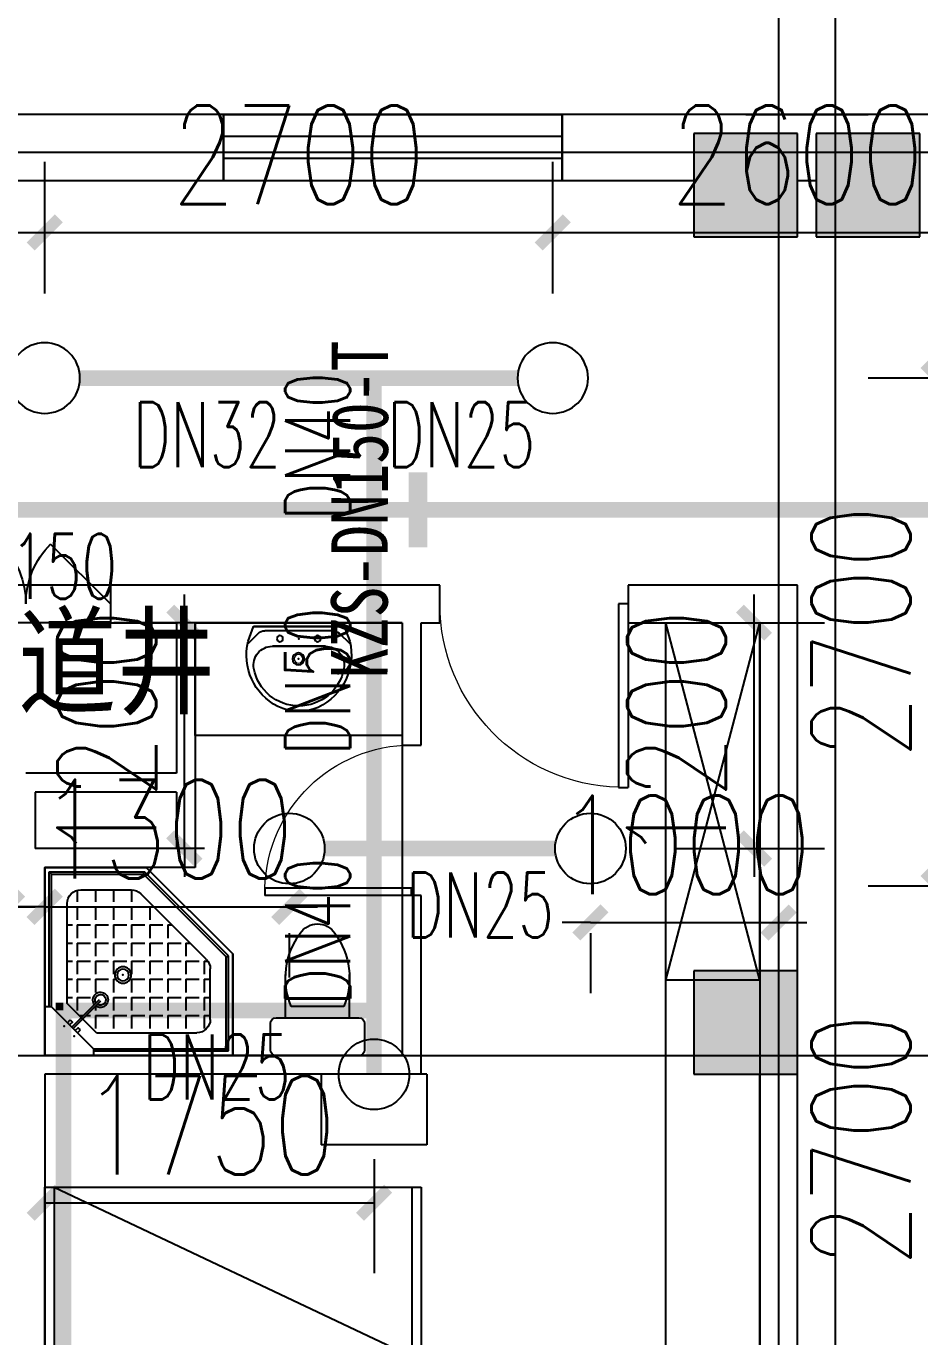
# Model space of a CAD drawing. Extents: x 0 to 2838408, y -923048 to 203859.
# Drawn here: x 2725264 to 2730013, y -263787 to -256822 of the extents above; entities that cross this region are included whole.
import ezdxf
from ezdxf.enums import TextEntityAlignment as Align

# ---------------------------------------------------------------- set-up
doc = ezdxf.new("R2010")
doc.units = 0
doc.header["$LTSCALE"] = 1000
for name, color, linetype in [('A-Fixt', 81, 'Continuous'), ('CLAYER', 7, 'Continuous'), ('COLUMN', 9, 'Continuous'), ('DIM_喷淋', 3, 'Continuous'), ('DOOR_FIRE', 4, 'Continuous'), ('DOTE', 8, 'Continuous'), ('EQUIP_喷头', 7, 'Continuous'), ('GROUND', 2, 'Continuous'), ('PIPE-喷淋', 6, 'Continuous'), ('PUB_HATCH', 8, 'Continuous'), ('TEXT_喷淋', 7, 'Continuous'), ('TWT_DIM', 3, 'Continuous'), ('WALL', 9, 'Continuous'), ('WINDOW', 4, 'Continuous'), ('XREF', 8, 'Continuous'), ('抗震支吊架', 2, 'Continuous'), ('洁具', 213, 'Continuous')]:
    doc.layers.add(name, color=color, linetype=linetype)
doc.styles.add('_TCH_DIM_T3', font='SIMPLEX', dxfattribs={"width": 0.75, "bigfont": 'HZTXT'})
doc.styles.add('_TWT_PIPEDN', font='SIMPLEX', dxfattribs={"width": 0.8, "height": 2.3, "bigfont": 'HZTXT'})
doc.styles.add('kzcad', font='', dxfattribs={"width": 0.8})
doc.styles.get("Standard").update_dxf_attribs({"font": 'geniso.shx', "bigfont": 'hztxt.shx'})
doc.styles.get('kzcad').set_extended_font_data('SimSun')
doc.dimstyles.new('_TWT_ARCH&&150', dxfattribs={"dimtxt": 525, "dimasz": 150, "dimexe": 375, "dimexo": 450, "dimgap": 150, "dimtad": 1, "dimdec": 0, "dimzin": 0, "dimdsep": 46, "dimtxsty": '_TCH_DIM_T3', "dimblk": 'ARCHTICK', "dimcen": 0.09, "dimclrt": 7, "dimazin": 2, "dimtfac": 1, "dimtdec": 0, "dimtix": 1, "dimtmove": 2, "dimatfit": 3, "dimfxl": 1, "dimtolj": 1, "dimtzin": 0, "dimarcsym": 0})

# ---------------------------------------------------------------- blocks, each defined once
blk = doc.blocks.new('1F平面-CAD导入_dwg_Drawing4_t3_dwg_$plan$00001613-474159-1F-927810-1F')
at = {"layer": '洁具'}
for p, q in [((-30, 250), (-170, 250)), ((-200, 169.7), (-430.4, 169.7)), ((-260.4, -139.7), (-260.4, 139.7)), ((-200, -169.7), (-200, -220)), ((-170, -250), (-30, -250))]:
    blk.add_line(p, q, dxfattribs=at)
for points in [[(-200, 220), (-200, 169.7), (-200, -169.7), (-430.4, -169.7)], [(0, -220), (0, 220)]]:
    blk.add_lwpolyline(points, dxfattribs=at)
for centre, radius, start, end in [((-170, 220), 30, 90, 180), ((-30, 220), 30, 0, 90), ((-412.8, -227.4), 397.5, 67.45048, 126.63814), ((-589.6, 0), 109.8, 123.45086, 236.54914), ((-412.8, 227.4), 397.5, 233.36186, 292.54952), ((-170, -220), 30, 180, 270), ((-30, -220), 30, 270, 0)]:
    blk.add_arc(centre, radius, start, end, dxfattribs=at)
blk = doc.blocks.new('$lvtry$00000169')
at = {"color": 0}
for p, q in [((258.9, -36), (258.9, 0)), ((258.9, -36), (36, -258.9)), ((258.9, -24), (976, -24)), ((258.9, -36), (964, -36)), ((964, -36), (976, -24)), ((964, -36), (964, -525.1)), ((976, -24), (976, -530.1)), ((276.1, -120), (120, -276.1)), ((276.1, -120), (808, -120)), ((143.9, -151), (290.7, -298.1)), ((151, -143.9), (297.8, -291)), ((269.6, -212.7), (269.6, -142.7)), ((365.9, -212.7), (365.9, -142.7)), ((462.1, -212.7), (462.1, -142.7)), ((558.4, -212.7), (558.4, -142.7)), ((654.6, -212.7), (654.6, -142.7)), ((750.9, -212.7), (750.9, -142.7)), ((847.1, -212.7), (847.1, -142.7)), ((880, -192), (880, -460.5)), ((36, -258.9), (0, -258.9)), ((24, -258.9), (24, -976)), ((36, -258.9), (36, -964)), ((120, -276.1), (120, -808)), ((173.4, -308.9), (173.4, -238.9)), ((183.4, -212.7), (205.5, -212.7)), ((219.6, -212.7), (243.4, -212.7)), ((269.6, -212.7), (339.6, -212.7)), ((269.6, -262.8), (269.6, -238.9)), ((365.9, -212.7), (435.9, -212.7)), ((365.9, -308.9), (365.9, -238.9)), ((462.1, -212.7), (532.1, -212.7)), ((462.1, -308.9), (462.1, -238.9)), ((558.4, -212.7), (628.4, -212.7)), ((558.4, -308.9), (558.4, -238.9)), ((654.6, -212.7), (724.6, -212.7)), ((654.6, -308.9), (654.6, -238.9)), ((750.9, -212.7), (820.9, -212.7)), ((750.9, -308.9), (750.9, -238.9)), ((847.1, -212.7), (880, -212.7)), ((847.1, -308.9), (847.1, -238.9)), ((120, -308.9), (147.1, -308.9)), ((173.4, -308.9), (243.4, -308.9)), ((173.4, -405.2), (173.4, -335.2)), ((269.6, -405.2), (269.6, -335.2)), ((334.3, -308.9), (339.6, -308.9)), ((365.9, -308.9), (435.9, -308.9)), ((365.9, -405.2), (365.9, -335.2)), ((462.1, -308.9), (532.1, -308.9)), ((462.1, -405.2), (462.1, -335.2)), ((558.4, -308.9), (628.4, -308.9)), ((558.4, -405.2), (558.4, -335.2)), ((654.6, -308.9), (724.6, -308.9)), ((654.6, -405.2), (654.6, -335.2)), ((750.9, -308.9), (820.9, -308.9)), ((750.9, -405.2), (750.9, -335.2)), ((847.1, -308.9), (880, -308.9)), ((847.1, -405.2), (847.1, -335.2)), ((120, -405.2), (147.1, -405.2)), ((173.4, -405.2), (243.4, -405.2)), ((269.6, -405.2), (339.6, -405.2)), ((365.9, -405.2), (378.6, -405.2)), ((462.1, -405.2), (532.1, -405.2)), ((558.4, -405.2), (628.4, -405.2)), ((654.6, -405.2), (724.6, -405.2)), ((750.9, -405.2), (820.9, -405.2)), ((847.1, -405.2), (880, -405.2)), ((173.4, -501.4), (173.4, -431.4)), ((269.6, -501.4), (269.6, -431.4)), ((365.9, -501.4), (365.9, -431.4)), ((462.1, -501.4), (462.1, -431.4)), ((558.4, -501.4), (558.4, -431.4)), ((654.6, -501.4), (654.6, -431.4)), ((750.9, -501.4), (750.9, -431.4)), ((847.1, -501.4), (847.1, -431.4)), ((120, -501.4), (147.1, -501.4)), ((173.4, -501.4), (243.4, -501.4)), ((173.4, -597.7), (173.4, -527.7)), ((269.6, -501.4), (339.6, -501.4)), ((269.6, -597.7), (269.6, -527.7)), ((365.9, -501.4), (435.9, -501.4)), ((365.9, -597.7), (365.9, -527.7)), ((462.1, -501.4), (532.1, -501.4)), ((462.1, -597.7), (462.1, -527.7)), ((858.9, -511.4), (511.4, -858.9)), ((964, -525.1), (525.1, -964)), ((976, -530.1), (530.1, -976)), ((558.4, -501.4), (628.4, -501.4)), ((558.4, -597.7), (558.4, -527.7)), ((654.6, -501.4), (724.6, -501.4)), ((654.6, -597.7), (654.6, -527.7)), ((750.9, -501.4), (820.9, -501.4)), ((750.9, -597.7), (750.9, -527.7)), ((847.1, -501.4), (867.2, -501.4)), ((964, -525.1), (976, -530.1)), ((120, -597.7), (147.1, -597.7)), ((173.4, -597.7), (243.4, -597.7)), ((173.4, -693.9), (173.4, -623.9)), ((269.6, -597.7), (339.6, -597.7)), ((269.6, -693.9), (269.6, -623.9)), ((365.9, -597.7), (435.9, -597.7)), ((365.9, -693.9), (365.9, -623.9)), ((462.1, -597.7), (532.1, -597.7)), ((462.1, -693.9), (462.1, -623.9)), ((558.4, -597.7), (628.4, -597.7)), ((558.4, -693.9), (558.4, -623.9)), ((654.6, -597.7), (724.6, -597.7)), ((654.6, -693.9), (654.6, -623.9)), ((750.9, -597.7), (772.6, -597.7)), ((120, -693.9), (147.1, -693.9)), ((173.4, -693.9), (243.4, -693.9)), ((269.6, -693.9), (339.6, -693.9)), ((365.9, -693.9), (435.9, -693.9)), ((462.1, -693.9), (532.1, -693.9)), ((558.4, -693.9), (628.4, -693.9)), ((654.6, -693.9), (676.4, -693.9)), ((173.4, -790.2), (173.4, -720.2)), ((269.6, -790.2), (269.6, -720.2)), ((365.9, -790.2), (365.9, -720.2)), ((462.1, -790.2), (462.1, -720.2)), ((558.4, -790.2), (558.4, -720.2)), ((120, -790.2), (147.1, -790.2)), ((173.4, -790.2), (243.4, -790.2)), ((173.4, -877.5), (173.4, -816.4)), ((269.6, -790.2), (339.6, -790.2)), ((269.6, -880), (269.6, -816.4)), ((365.9, -790.2), (435.9, -790.2)), ((365.9, -880), (365.9, -816.4)), ((462.1, -790.2), (532.1, -790.2)), ((462.1, -880), (462.1, -816.4)), ((558.4, -790.2), (580.1, -790.2)), ((192, -880), (460.5, -880)), ((36, -964), (24, -976)), ((36, -964), (525.1, -964)), ((525.1, -964), (530.1, -976)), ((24, -976), (530.1, -976))]:
    blk.add_line(p, q, dxfattribs=at)
blk.add_lwpolyline([(0, 0), (0, -1000), (540, -1000), (1000, -540), (1000, 0)], close=True)
for points in [[(0, 0), (0, -1000)], [(0, 0), (1000, 0)], [(1000, 0), (1000, -540)], [(189.7, -136.1), (177.9, -147.9), (162.5, -132.5), (174.3, -120.7)], [(136.1, -189.7), (147.9, -177.9), (132.5, -162.5), (120.7, -174.3)], [(1000, -540), (540, -1000)], [(0, -1000), (540, -1000)]]:
    blk.add_lwpolyline(points, close=True, dxfattribs=at)
for radius in [43.8, 31.1]:
    blk.add_circle((416.2, -427.6), radius, dxfattribs=at)
for centre, radius, start, end in [((808, -192), 72, 0, 90), ((296, -295.7), 40.6, 142.58296, 128.41974), ((296, -295.7), 28.6, 145.82801, 125.65986), ((808, -460.5), 72, 315, 0), ((192, -808), 72, 180, 270), ((460.5, -808), 72, 270, 315)]:
    blk.add_arc(centre, radius, start, end, dxfattribs=at)
for p in [(156.1, -102.2, 0), (103.2, -155.8, 0), (415.8, -428.1, 0)]:
    blk.add_point(p, dxfattribs=at)
blk = doc.blocks.new('$lvtry$00000178')
at = {"color": 0}
for p, q in [((-238.4, 0), (238.4, 0)), ((-214.1, -36.1), (-272.1, -90.6)), ((-179.8, -22.5), (180.1, -22.5)), ((215.7, -37.5), (268.3, -90.8)), ((-141.7, -105.2), (140.2, -105.2)), ((140.2, -105.2), (-141.7, -105.2))]:
    blk.add_line(p, q, dxfattribs=at)
blk.add_lwpolyline([(-103.6, -429.7, 0.224698), (110.4, -425.4, 0.348046), (268.9, -78.5), (239.5, 0), (-241.3, 0), (-270.7, -78.5, 0.356844)], format="xyb", close=True, dxfattribs=at)
for centre, radius in [((-100, -65), 16.3), ((100, -65), 16.3), ((1.4, -172.5), 31.6)]:
    blk.add_circle(centre, radius, dxfattribs=at)
at = {"color": 0, "lineweight": 13}
blk.add_circle((1.4, -172.5), 23, dxfattribs=at)
at = {"color": 0}
for centre, radius, start, end in [((-179.8, -72.5), 50, 90, 133.18096), ((180.1, -72.5), 50, 44.56072, 90), ((-141.7, -205.2), 100, 90, 190.56023), ((140.2, -205.2), 100, 349.43977, 90), ((-0.7, -179), 243.4, 190.56023, 349.43977)]:
    blk.add_arc(centre, radius, start, end, dxfattribs=at)
for p in [(0, -65), (1.4, -172.5)]:
    blk.add_point(p, dxfattribs=at)
blk = doc.blocks.new('A$C70365C93')
at = {"layer": '洁具'}
blk.add_lwpolyline([(-1900, 2300), (-1900, 1700), (-800, 1700), (-800, 2300)], close=True, dxfattribs=at)
blk.add_blockref('$lvtry$00000178', (-1350, 2280), dxfattribs=at)
at = {"layer": '洁具', "rotation": 180}
blk.add_blockref('$lvtry$00000169', (0, 0), dxfattribs=at)
at = {"layer": '洁具', "extrusion": (0, 0, -1), "xscale": -1, "zscale": -1, "rotation": 90}
blk.add_blockref('1F平面-CAD导入_dwg_Drawing4_t3_dwg_$plan$00001613-474159-1F-927810-1F', (1450, 0), dxfattribs=at)
blk = doc.blocks.new('单人床')
at = {"layer": 'A-Fixt'}
for p, q in [((47773.8, 13973.4), (48673.8, 13973.4)), ((47773.8, 12073.4), (48673.8, 13973.4)), ((47773.8, 12073.4), (48673.8, 12073.4))]:
    blk.add_line(p, q, dxfattribs=at)
blk.add_lwpolyline([(47773.8, 14023.4), (48673.8, 14023.4), (48673.8, 12023.4), (47773.8, 12023.4), (47773.8, 14023.4)], dxfattribs=at)
blk = doc.blocks.new('宿舍')
at = {"layer": 'A-Fixt'}
for p, q in [((47853.8, 13801.7), (48353.8, 15701.7)), ((48353.8, 13801.7), (47853.8, 15701.7)), ((47853.8, 13801.7), (48353.8, 13801.7))]:
    blk.add_line(p, q, dxfattribs=at)
blk.add_lwpolyline([(47853.8, 8601.7), (48353.8, 8601.7), (48353.8, 15701.7), (47853.8, 15701.7)], close=True, dxfattribs=at)
at = {"xscale": -1, "rotation": 90}
blk.add_blockref('单人床', (63677.2, 60475.5), dxfattribs=at)
blk = doc.blocks.new('$WINLIB2D$00000001')
at = {"color": 0}
for points in [[(-0.5, 0.5), (-0.5, -0.5)], [(-0.5, 0.5), (0.5, 0.5)], [(0.5, -0.5), (0.5, 0.5)], [(0.5, 0.1667), (-0.5, 0.1667)], [(0.5, -0.1667), (-0.5, -0.1667)], [(-0.5, -0.5), (0.5, -0.5)]]:
    blk.add_lwpolyline(points, dxfattribs=at)
blk = doc.blocks.new('$DorLib2D$00000116')
at = {"color": 0}
for p, q in [((-0.5, 0), (-0.1464, 0.3536)), ((0.5, 0), (0.1464, 0.3536))]:
    blk.add_line(p, q, dxfattribs=at)
for centre, start, end in [((-0.5, 0), 0, 45), ((0.5, 0), 135, 180)]:
    blk.add_arc(centre, 0.5, start, end, dxfattribs=at)
blk = doc.blocks.new('$DorLib2D$00000001')
for p, q in [((0.45, 0.975), (0.5, 0.975)), ((0.45, 0), (0.45, 0.975)), ((0.5, 0), (0.5, 0.975)), ((0.5, 0), (0.45, 0))]:
    blk.add_line(p, q)
at = {"lineweight": 13}
blk.add_arc((0.475, 0), 0.975, 91.46928, 180, dxfattribs=at)
blk = doc.blocks.new('1F1')
at = {"layer": 'PUB_HATCH'}
for points in [[(2393316.7, -257392.2), (2392766.7, -257392.2), (2392766.7, -257942.2), (2393316.7, -257942.2)], [(2393966.7, -257392.2), (2393416.7, -257392.2), (2393416.7, -257942.2), (2393966.7, -257942.2)], [(2393316.7, -261842.2), (2392766.7, -261842.2), (2392766.7, -262392.2), (2393316.7, -262392.2)]]:
    blk.add_hatch(color=256, dxfattribs=at).paths.add_polyline_path(points)
at = {"layer": 'COLUMN'}
for p, q in [((2393316.7, -257392.2), (2392766.7, -257392.2)), ((2392766.7, -257392.2), (2392766.7, -257942.2)), ((2393316.7, -257942.2), (2393316.7, -257392.2)), ((2393966.7, -257392.2), (2393416.7, -257392.2)), ((2393416.7, -257392.2), (2393416.7, -257942.2)), ((2393966.7, -257942.2), (2393966.7, -257392.2)), ((2392766.7, -257942.2), (2393316.7, -257942.2)), ((2393416.7, -257942.2), (2393966.7, -257942.2)), ((2393316.7, -261842.2), (2392766.7, -261842.2)), ((2392766.7, -261842.2), (2392766.7, -262392.2)), ((2393316.7, -262392.2), (2393316.7, -261842.2)), ((2392766.7, -262392.2), (2393316.7, -262392.2))]:
    blk.add_line(p, q, dxfattribs=at)
at = {"layer": 'DOOR_FIRE'}
for p, q in [((2389666.7, -259792.2), (2388766.7, -259792.2)), ((2389666.7, -259992.2), (2388766.7, -259992.2))]:
    blk.add_line(p, q, dxfattribs=at)
at = {"layer": 'DOTE'}
for p, q in [((2393216.7, -187892.2), (2393216.7, -271092.2)), ((2393516.7, -187892.2), (2393516.7, -271092.2)), ((2343216.7, -257492.2), (2453916.7, -257492.2)), ((2343216.7, -262292.2), (2453916.7, -262292.2))]:
    blk.add_line(p, q, dxfattribs=at)
at = {"layer": 'GROUND'}
blk.add_lwpolyline([(2436966.7, -257292.2), (2363416.7, -257292.2)], dxfattribs=at)
at = {"layer": 'WALL'}
for p, q in [((2390266.7, -257292.2), (2388166.7, -257292.2)), ((2390266.7, -257642.2), (2390266.7, -257292.2)), ((2393041.7, -257292.2), (2392066.7, -257292.2)), ((2392066.7, -257292.2), (2392066.7, -257642.2)), ((2393041.7, -257292.2), (2393691.7, -257292.2)), ((2394666.7, -257292.2), (2393691.7, -257292.2)), ((2388166.7, -257642.2), (2390266.7, -257642.2)), ((2392066.7, -257642.2), (2392766.7, -257642.2)), ((2393316.7, -257642.2), (2393416.7, -257642.2)), ((2390116.7, -259792.2), (2389666.7, -259792.2)), ((2389666.7, -259792.2), (2389666.7, -259992.2)), ((2391316.7, -259792.2), (2390116.7, -259792.2)), ((2391416.7, -259792.2), (2391316.7, -259792.2)), ((2391416.7, -259992.2), (2391416.7, -259792.2)), ((2393316.7, -259792.2), (2392416.7, -259792.2)), ((2392416.7, -259792.2), (2392416.7, -259992.2)), ((2393316.7, -261842.2), (2393316.7, -259792.2)), ((2389666.7, -259992.2), (2390016.7, -259992.2)), ((2390016.7, -259992.2), (2390016.7, -260792.2)), ((2391216.7, -259992.2), (2390116.7, -259992.2)), ((2390116.7, -259992.2), (2390116.7, -260792.2)), ((2391216.7, -259992.2), (2391216.7, -260642.2)), ((2391316.7, -260642.2), (2391316.7, -259992.2)), ((2391316.7, -259992.2), (2391416.7, -259992.2)), ((2392416.7, -259992.2), (2393116.7, -259992.2)), ((2393116.7, -261842.2), (2393116.7, -259992.2)), ((2391216.7, -260642.2), (2391316.7, -260642.2)), ((2390016.7, -260792.2), (2389216.7, -260792.2)), ((2390116.7, -260792.2), (2390116.7, -261292.2)), ((2390016.7, -260892.2), (2389266.7, -260892.2)), ((2389266.7, -260892.2), (2389266.7, -261192.2)), ((2390016.7, -260892.2), (2390016.7, -261192.2)), ((2390016.7, -261192.2), (2389266.7, -261192.2)), ((2389316.7, -261292.2), (2389316.7, -262292.2)), ((2390116.7, -261292.2), (2389316.7, -261292.2)), ((2391316.7, -261442.2), (2391216.7, -261442.2)), ((2391216.7, -261442.2), (2391216.7, -262292.2)), ((2391316.7, -262392.2), (2391316.7, -261442.2)), ((2391216.7, -262292.2), (2389316.7, -262292.2)), ((2391316.7, -262392.2), (2389316.7, -262392.2)), ((2389316.7, -262392.2), (2389316.7, -267342.2)), ((2393116.7, -267042.2), (2393116.7, -262392.2)), ((2393316.7, -267042.2), (2393316.7, -262392.2))]:
    blk.add_line(p, q, dxfattribs=at)
at = {"layer": 'WINDOW'}
blk.add_line((2391216.7, -260642.2), (2391216.7, -261442.2), dxfattribs=at)
at = {"xscale": -1}
for name, p in [('A$C70365C93', (2389316.7, -262292.2)), ('宿舍', (2440970.6, -275693.9))]:
    blk.add_blockref(name, p, dxfattribs=at)
at = {"layer": 'DOOR_FIRE', "xscale": 900, "yscale": -900, "zscale": 200, "rotation": 179.9999999994664}
blk.add_blockref('$DorLib2D$00000116', (2389216.7, -259892.2), dxfattribs=at)
at = {"layer": 'WINDOW'}
for name, p, xscale, yscale, zscale in [('$WINLIB2D$00000001', (2391166.7, -257467.2), 1800, 350, 1800), ('$DorLib2D$00000001', (2391916.7, -259892.2), 1000, -1000, 1000)]:
    blk.add_blockref(name, p, dxfattribs=dict(at, xscale=xscale, yscale=yscale, zscale=zscale))
at = {"layer": 'WINDOW', "xscale": 800, "yscale": -800, "zscale": 800, "rotation": 269.9999999994664}
blk.add_blockref('$DorLib2D$00000001', (2391266.7, -261042.2), dxfattribs=at)
at = {"layer": 'CLAYER'}
blk.add_text('管道井', height=525, dxfattribs=at).set_placement((2388649.1, -260479.2))
blk = doc.blocks.new('_ArchTick')
at = {"color": 0, "linetype": 'ByBlock', "const_width": 0.4}
blk.add_lwpolyline([(-0.5, -0.5), (0.5, 0.5)], dxfattribs=at)
blk = doc.blocks.new('*D1369')
at = {"layer": 'Defpoints', "color": 0, "linetype": 'ByBlock', "transparency": 16777216}
for p in [(2725362.5, -261192.2), (2726662.5, -261192.2), (2726662.5, -261502)]:
    blk.add_point(p, dxfattribs=at)
at = {"layer": 'TWT_DIM', "color": 0, "linetype": 'ByBlock', "lineweight": -2, "transparency": 16777216}
for p, q in [((2725362.5, -261502), (2725212.5, -261502)), ((2725362.5, -261502), (2726662.5, -261502)), ((2726662.5, -261502), (2726812.5, -261502)), ((2725362.5, -261642.2), (2725362.5, -261877)), ((2726662.5, -261642.2), (2726662.5, -261877))]:
    blk.add_line(p, q, dxfattribs=at)
at = {"layer": 'TWT_DIM', "color": 0, "linetype": 'ByBlock', "lineweight": -2, "transparency": 16777216, "xscale": 150, "yscale": 150, "zscale": 150}
blk.add_blockref('_ArchTick', (2725362.5, -261502), dxfattribs=at)
at = {"layer": 'TWT_DIM', "color": 0, "linetype": 'ByBlock', "lineweight": -2, "transparency": 16777216, "xscale": 150, "yscale": 150, "zscale": 150, "rotation": 180}
blk.add_blockref('_ArchTick', (2726662.5, -261502), dxfattribs=at)
at = {"layer": 'TWT_DIM', "color": 7, "linetype": 'ByBlock', "transparency": 16777216, "insert": (2726012.5, -261089.5), "char_height": 525, "attachment_point": 5, "style": '_TCH_DIM_T3'}
blk.add_mtext('\\A1;1300', dxfattribs=at)
blk = doc.blocks.new('*D1370')
at = {"layer": 'Defpoints', "color": 0, "linetype": 'ByBlock', "transparency": 16777216}
for p in [(2723862.5, -261192.2), (2725162.5, -261192.2), (2725162.5, -261502)]:
    blk.add_point(p, dxfattribs=at)
at = {"layer": 'TWT_DIM', "color": 0, "linetype": 'ByBlock', "lineweight": -2, "transparency": 16777216}
for p, q in [((2723862.5, -261502), (2723712.5, -261502)), ((2723862.5, -261502), (2725162.5, -261502)), ((2725162.5, -261502), (2725312.5, -261502)), ((2723862.5, -261642.2), (2723862.5, -261877)), ((2725162.5, -261642.2), (2725162.5, -261877))]:
    blk.add_line(p, q, dxfattribs=at)
at = {"layer": 'TWT_DIM', "color": 0, "linetype": 'ByBlock', "lineweight": -2, "transparency": 16777216, "xscale": 150, "yscale": 150, "zscale": 150}
blk.add_blockref('_ArchTick', (2723862.5, -261502), dxfattribs=at)
at = {"layer": 'TWT_DIM', "color": 0, "linetype": 'ByBlock', "lineweight": -2, "transparency": 16777216, "xscale": 150, "yscale": 150, "zscale": 150, "rotation": 180}
blk.add_blockref('_ArchTick', (2725162.5, -261502), dxfattribs=at)
at = {"layer": 'TWT_DIM', "color": 7, "linetype": 'ByBlock', "transparency": 16777216, "insert": (2724512.5, -261089.5), "char_height": 525, "attachment_point": 5, "style": '_TCH_DIM_T3'}
blk.add_mtext('\\A1;1300', dxfattribs=at)
blk = doc.blocks.new('*D1382')
at = {"layer": 'Defpoints', "color": 0, "linetype": 'ByBlock', "transparency": 16777216}
for p in [(2725362.5, -262392.2), (2727112.5, -262392.2), (2727112.5, -263074.5)]:
    blk.add_point(p, dxfattribs=at)
at = {"layer": 'TWT_DIM', "color": 0, "linetype": 'ByBlock', "lineweight": -2, "transparency": 16777216}
for p, q in [((2725362.5, -262842.2), (2725362.5, -263449.5)), ((2727112.5, -262842.2), (2727112.5, -263449.5)), ((2725362.5, -263074.5), (2727112.5, -263074.5))]:
    blk.add_line(p, q, dxfattribs=at)
at = {"layer": 'TWT_DIM', "color": 0, "linetype": 'ByBlock', "lineweight": -2, "transparency": 16777216, "xscale": 150, "yscale": 150, "zscale": 150, "rotation": 180}
blk.add_blockref('_ArchTick', (2725362.5, -263074.5), dxfattribs=at)
at = {"layer": 'TWT_DIM', "color": 0, "linetype": 'ByBlock', "lineweight": -2, "transparency": 16777216, "xscale": 150, "yscale": 150, "zscale": 150}
blk.add_blockref('_ArchTick', (2727112.5, -263074.5), dxfattribs=at)
at = {"layer": 'TWT_DIM', "color": 7, "linetype": 'ByBlock', "transparency": 16777216, "insert": (2726237.5, -262662), "char_height": 525, "attachment_point": 5, "style": '_TCH_DIM_T3'}
blk.add_mtext('\\A1;1750', dxfattribs=at)
blk = doc.blocks.new('*D1383')
at = {"layer": 'Defpoints', "color": 0, "linetype": 'ByBlock', "transparency": 16777216}
for p in [(2728262.5, -261192.2), (2729262.5, -261192.2), (2729262.5, -261585.5)]:
    blk.add_point(p, dxfattribs=at)
at = {"layer": 'TWT_DIM', "color": 0, "linetype": 'ByBlock', "lineweight": -2, "transparency": 16777216}
for p, q in [((2728262.5, -261585.5), (2728112.5, -261585.5)), ((2728262.5, -261585.5), (2729262.5, -261585.5)), ((2729262.5, -261585.5), (2729412.5, -261585.5)), ((2728262.5, -261642.2), (2728262.5, -261960.5)), ((2729262.5, -261642.2), (2729262.5, -261960.5))]:
    blk.add_line(p, q, dxfattribs=at)
at = {"layer": 'TWT_DIM', "color": 0, "linetype": 'ByBlock', "lineweight": -2, "transparency": 16777216, "xscale": 150, "yscale": 150, "zscale": 150}
blk.add_blockref('_ArchTick', (2728262.5, -261585.5), dxfattribs=at)
at = {"layer": 'TWT_DIM', "color": 0, "linetype": 'ByBlock', "lineweight": -2, "transparency": 16777216, "xscale": 150, "yscale": 150, "zscale": 150, "rotation": 180}
blk.add_blockref('_ArchTick', (2729262.5, -261585.5), dxfattribs=at)
at = {"layer": 'TWT_DIM', "color": 7, "linetype": 'ByBlock', "transparency": 16777216, "insert": (2728762.5, -261173), "char_height": 525, "attachment_point": 5, "style": '_TCH_DIM_T3'}
blk.add_mtext('\\A1;1000', dxfattribs=at)
blk = doc.blocks.new('*D1384')
at = {"layer": 'Defpoints', "color": 0, "linetype": 'ByBlock', "transparency": 16777216}
for p in [(2726104.8, -259992.2), (2726662.5, -259992.2), (2726662.5, -261192.2)]:
    blk.add_point(p, dxfattribs=at)
at = {"layer": 'TWT_DIM', "color": 0, "linetype": 'ByBlock', "lineweight": -2, "transparency": 16777216}
for p, q in [((2726104.8, -259992.2), (2726104.8, -259842.2)), ((2726212.5, -259992.2), (2725729.8, -259992.2)), ((2726104.8, -261192.2), (2726104.8, -259992.2)), ((2726212.5, -261192.2), (2725729.8, -261192.2)), ((2726104.8, -261192.2), (2726104.8, -261342.2))]:
    blk.add_line(p, q, dxfattribs=at)
at = {"layer": 'TWT_DIM', "color": 0, "linetype": 'ByBlock', "lineweight": -2, "transparency": 16777216, "xscale": 150, "yscale": 150, "zscale": 150}
for p, rotation in [((2726104.8, -259992.2), 270), ((2726104.8, -261192.2), 90)]:
    blk.add_blockref('_ArchTick', p, dxfattribs=dict(at, rotation=rotation))
at = {"layer": 'TWT_DIM', "color": 7, "linetype": 'ByBlock', "transparency": 16777216, "insert": (2725692.3, -260592.2), "char_height": 525, "attachment_point": 5, "rotation": 90, "style": '_TCH_DIM_T3'}
blk.add_mtext('\\A1;1200', dxfattribs=at)
blk = doc.blocks.new('*D1385')
at = {"layer": 'Defpoints', "color": 0, "linetype": 'ByBlock', "transparency": 16777216}
for p in [(2728262.5, -259992.2), (2729131.8, -259992.2), (2728262.5, -261192.2)]:
    blk.add_point(p, dxfattribs=at)
at = {"layer": 'TWT_DIM', "color": 0, "linetype": 'ByBlock', "lineweight": -2, "transparency": 16777216}
for p, q in [((2729131.8, -259992.2), (2729131.8, -259842.2)), ((2728712.5, -259992.2), (2729506.8, -259992.2)), ((2729131.8, -261192.2), (2729131.8, -259992.2)), ((2728712.5, -261192.2), (2729506.8, -261192.2)), ((2729131.8, -261192.2), (2729131.8, -261342.2))]:
    blk.add_line(p, q, dxfattribs=at)
at = {"layer": 'TWT_DIM', "color": 0, "linetype": 'ByBlock', "lineweight": -2, "transparency": 16777216, "xscale": 150, "yscale": 150, "zscale": 150}
for p, rotation in [((2729131.8, -259992.2), 270), ((2729131.8, -261192.2), 90)]:
    blk.add_blockref('_ArchTick', p, dxfattribs=dict(at, rotation=rotation))
at = {"layer": 'TWT_DIM', "color": 7, "linetype": 'ByBlock', "transparency": 16777216, "insert": (2728719.3, -260592.2), "char_height": 525, "attachment_point": 5, "rotation": 90, "style": '_TCH_DIM_T3'}
blk.add_mtext('\\A1;1200', dxfattribs=at)
blk = doc.blocks.new('*D1445')
at = {"layer": 'Defpoints', "color": 0, "linetype": 'ByBlock', "transparency": 16777216}
for p in [(2728262.5, -261192.2), (2729262.5, -261192.2), (2729262.5, -261585.5)]:
    blk.add_point(p, dxfattribs=at)
at = {"layer": 'TWT_DIM', "color": 0, "linetype": 'ByBlock', "lineweight": -2, "transparency": 16777216}
for p, q in [((2728262.5, -261585.5), (2728112.5, -261585.5)), ((2728262.5, -261585.5), (2729262.5, -261585.5)), ((2729262.5, -261585.5), (2729412.5, -261585.5)), ((2728262.5, -261642.2), (2728262.5, -261960.5)), ((2729262.5, -261642.2), (2729262.5, -261960.5))]:
    blk.add_line(p, q, dxfattribs=at)
at = {"layer": 'TWT_DIM', "color": 0, "linetype": 'ByBlock', "lineweight": -2, "transparency": 16777216, "xscale": 150, "yscale": 150, "zscale": 150}
blk.add_blockref('_ArchTick', (2728262.5, -261585.5), dxfattribs=at)
at = {"layer": 'TWT_DIM', "color": 0, "linetype": 'ByBlock', "lineweight": -2, "transparency": 16777216, "xscale": 150, "yscale": 150, "zscale": 150, "rotation": 180}
blk.add_blockref('_ArchTick', (2729262.5, -261585.5), dxfattribs=at)
at = {"layer": 'TWT_DIM', "color": 7, "linetype": 'ByBlock', "transparency": 16777216, "insert": (2728762.5, -261173), "char_height": 525, "attachment_point": 5, "style": '_TCH_DIM_T3'}
blk.add_mtext('\\A1;1000', dxfattribs=at)
blk = doc.blocks.new('*D1446')
at = {"layer": 'Defpoints', "color": 0, "linetype": 'ByBlock', "transparency": 16777216}
for p in [(2728262.5, -259992.2), (2729131.8, -259992.2), (2728262.5, -261192.2)]:
    blk.add_point(p, dxfattribs=at)
at = {"layer": 'TWT_DIM', "color": 0, "linetype": 'ByBlock', "lineweight": -2, "transparency": 16777216}
for p, q in [((2729131.8, -259992.2), (2729131.8, -259842.2)), ((2728712.5, -259992.2), (2729506.8, -259992.2)), ((2729131.8, -261192.2), (2729131.8, -259992.2)), ((2728712.5, -261192.2), (2729506.8, -261192.2)), ((2729131.8, -261192.2), (2729131.8, -261342.2))]:
    blk.add_line(p, q, dxfattribs=at)
at = {"layer": 'TWT_DIM', "color": 0, "linetype": 'ByBlock', "lineweight": -2, "transparency": 16777216, "xscale": 150, "yscale": 150, "zscale": 150}
for p, rotation in [((2729131.8, -259992.2), 270), ((2729131.8, -261192.2), 90)]:
    blk.add_blockref('_ArchTick', p, dxfattribs=dict(at, rotation=rotation))
at = {"layer": 'TWT_DIM', "color": 7, "linetype": 'ByBlock', "transparency": 16777216, "insert": (2728719.3, -260592.2), "char_height": 525, "attachment_point": 5, "rotation": 90, "style": '_TCH_DIM_T3'}
blk.add_mtext('\\A1;1200', dxfattribs=at)
blk = doc.blocks.new('*D3050')
at = {"layer": 'Defpoints', "color": 0, "linetype": 'ByBlock', "transparency": 16777216}
for p in [(2730112.5, -258692.2), (2730662.5, -258692.2), (2730662.5, -261392.2)]:
    blk.add_point(p, dxfattribs=at)
at = {"layer": 'DIM_喷淋', "color": 0, "linetype": 'ByBlock', "lineweight": -2, "transparency": 16777216}
for p, q in [((2730212.5, -258692.2), (2729737.5, -258692.2)), ((2730112.5, -261392.2), (2730112.5, -258692.2)), ((2730212.5, -261392.2), (2729737.5, -261392.2))]:
    blk.add_line(p, q, dxfattribs=at)
at = {"layer": 'DIM_喷淋', "color": 0, "linetype": 'ByBlock', "lineweight": -2, "transparency": 16777216, "xscale": 150, "yscale": 150, "zscale": 150}
for p, rotation in [((2730112.5, -258692.2), 90), ((2730112.5, -261392.2), 270)]:
    blk.add_blockref('_ArchTick', p, dxfattribs=dict(at, rotation=rotation))
at = {"layer": 'DIM_喷淋', "color": 7, "linetype": 'ByBlock', "transparency": 16777216, "insert": (2729700, -260042.2), "char_height": 525, "attachment_point": 5, "rotation": 90, "style": '_TCH_DIM_T3'}
blk.add_mtext('\\A1;2700', dxfattribs=at)
blk = doc.blocks.new('*D3051')
at = {"layer": 'Defpoints', "color": 0, "linetype": 'ByBlock', "transparency": 16777216}
for p in [(2730112.5, -261392.2), (2730662.5, -261392.2), (2730662.5, -264092.2)]:
    blk.add_point(p, dxfattribs=at)
at = {"layer": 'DIM_喷淋', "color": 0, "linetype": 'ByBlock', "lineweight": -2, "transparency": 16777216}
for p, q in [((2730212.5, -261392.2), (2729737.5, -261392.2)), ((2730112.5, -264092.2), (2730112.5, -261392.2)), ((2730212.5, -264092.2), (2729737.5, -264092.2))]:
    blk.add_line(p, q, dxfattribs=at)
at = {"layer": 'DIM_喷淋', "color": 0, "linetype": 'ByBlock', "lineweight": -2, "transparency": 16777216, "xscale": 150, "yscale": 150, "zscale": 150}
for p, rotation in [((2730112.5, -261392.2), 90), ((2730112.5, -264092.2), 270)]:
    blk.add_blockref('_ArchTick', p, dxfattribs=dict(at, rotation=rotation))
at = {"layer": 'DIM_喷淋', "color": 7, "linetype": 'ByBlock', "transparency": 16777216, "insert": (2729700, -262742.2), "char_height": 525, "attachment_point": 5, "rotation": 90, "style": '_TCH_DIM_T3'}
blk.add_mtext('\\A1;2700', dxfattribs=at)
blk = doc.blocks.new('*D3074')
at = {"layer": 'Defpoints', "color": 0, "linetype": 'ByBlock', "transparency": 16777216}
for p in [(2730662.5, -257917.8), (2728062.5, -258692.2), (2730662.5, -258692.2)]:
    blk.add_point(p, dxfattribs=at)
at = {"layer": 'DIM_喷淋', "color": 0, "linetype": 'ByBlock', "lineweight": -2, "transparency": 16777216}
for p, q in [((2728062.5, -258242.2), (2728062.5, -257542.8)), ((2730662.5, -258242.2), (2730662.5, -257542.8)), ((2728062.5, -257917.8), (2730662.5, -257917.8))]:
    blk.add_line(p, q, dxfattribs=at)
at = {"layer": 'DIM_喷淋', "color": 0, "linetype": 'ByBlock', "lineweight": -2, "transparency": 16777216, "xscale": 150, "yscale": 150, "zscale": 150, "rotation": 180}
blk.add_blockref('_ArchTick', (2728062.5, -257917.8), dxfattribs=at)
at = {"layer": 'DIM_喷淋', "color": 0, "linetype": 'ByBlock', "lineweight": -2, "transparency": 16777216, "xscale": 150, "yscale": 150, "zscale": 150}
blk.add_blockref('_ArchTick', (2730662.5, -257917.8), dxfattribs=at)
at = {"layer": 'DIM_喷淋', "color": 7, "linetype": 'ByBlock', "transparency": 16777216, "insert": (2729362.5, -257505.3), "char_height": 525, "attachment_point": 5, "style": '_TCH_DIM_T3'}
blk.add_mtext('\\A1;2600', dxfattribs=at)
blk = doc.blocks.new('*D3075')
at = {"layer": 'Defpoints', "color": 0, "linetype": 'ByBlock', "transparency": 16777216}
for p in [(2728062.5, -257917.8), (2725362.5, -258692.2), (2728062.5, -258692.2)]:
    blk.add_point(p, dxfattribs=at)
at = {"layer": 'DIM_喷淋', "color": 0, "linetype": 'ByBlock', "lineweight": -2, "transparency": 16777216}
for p, q in [((2725362.5, -258242.2), (2725362.5, -257542.8)), ((2728062.5, -258242.2), (2728062.5, -257542.8)), ((2725362.5, -257917.8), (2728062.5, -257917.8))]:
    blk.add_line(p, q, dxfattribs=at)
at = {"layer": 'DIM_喷淋', "color": 0, "linetype": 'ByBlock', "lineweight": -2, "transparency": 16777216, "xscale": 150, "yscale": 150, "zscale": 150, "rotation": 180}
blk.add_blockref('_ArchTick', (2725362.5, -257917.8), dxfattribs=at)
at = {"layer": 'DIM_喷淋', "color": 0, "linetype": 'ByBlock', "lineweight": -2, "transparency": 16777216, "xscale": 150, "yscale": 150, "zscale": 150}
blk.add_blockref('_ArchTick', (2728062.5, -257917.8), dxfattribs=at)
at = {"layer": 'DIM_喷淋', "color": 7, "linetype": 'ByBlock', "transparency": 16777216, "insert": (2726712.5, -257505.3), "char_height": 525, "attachment_point": 5, "style": '_TCH_DIM_T3'}
blk.add_mtext('\\A1;2700', dxfattribs=at)
blk = doc.blocks.new('*D3076')
at = {"layer": 'Defpoints', "color": 0, "linetype": 'ByBlock', "transparency": 16777216}
for p in [(2725362.5, -257917.8), (2722662.5, -258692.2), (2725362.5, -258692.2)]:
    blk.add_point(p, dxfattribs=at)
at = {"layer": 'DIM_喷淋', "color": 0, "linetype": 'ByBlock', "lineweight": -2, "transparency": 16777216}
for p, q in [((2722662.5, -258242.2), (2722662.5, -257542.8)), ((2725362.5, -258242.2), (2725362.5, -257542.8)), ((2722662.5, -257917.8), (2725362.5, -257917.8))]:
    blk.add_line(p, q, dxfattribs=at)
at = {"layer": 'DIM_喷淋', "color": 0, "linetype": 'ByBlock', "lineweight": -2, "transparency": 16777216, "xscale": 150, "yscale": 150, "zscale": 150, "rotation": 180}
blk.add_blockref('_ArchTick', (2722662.5, -257917.8), dxfattribs=at)
at = {"layer": 'DIM_喷淋', "color": 0, "linetype": 'ByBlock', "lineweight": -2, "transparency": 16777216, "xscale": 150, "yscale": 150, "zscale": 150}
blk.add_blockref('_ArchTick', (2725362.5, -257917.8), dxfattribs=at)
at = {"layer": 'DIM_喷淋', "color": 7, "linetype": 'ByBlock', "transparency": 16777216, "insert": (2724012.5, -257505.3), "char_height": 525, "attachment_point": 5, "style": '_TCH_DIM_T3'}
blk.add_mtext('\\A1;2700', dxfattribs=at)
blk = doc.blocks.new('*D3140')
at = {"layer": 'Defpoints', "color": 0, "linetype": 'ByBlock', "transparency": 16777216}
for p in [(2728262.5, -261192.2), (2729262.5, -261192.2), (2729262.5, -261585.5)]:
    blk.add_point(p, dxfattribs=at)
at = {"layer": 'TWT_DIM', "color": 0, "linetype": 'ByBlock', "lineweight": -2, "transparency": 16777216}
for p, q in [((2728262.5, -261585.5), (2728112.5, -261585.5)), ((2728262.5, -261585.5), (2729262.5, -261585.5)), ((2729262.5, -261585.5), (2729412.5, -261585.5)), ((2728262.5, -261642.2), (2728262.5, -261960.5)), ((2729262.5, -261642.2), (2729262.5, -261960.5))]:
    blk.add_line(p, q, dxfattribs=at)
at = {"layer": 'TWT_DIM', "color": 0, "linetype": 'ByBlock', "lineweight": -2, "transparency": 16777216, "xscale": 150, "yscale": 150, "zscale": 150}
blk.add_blockref('_ArchTick', (2728262.5, -261585.5), dxfattribs=at)
at = {"layer": 'TWT_DIM', "color": 0, "linetype": 'ByBlock', "lineweight": -2, "transparency": 16777216, "xscale": 150, "yscale": 150, "zscale": 150, "rotation": 180}
blk.add_blockref('_ArchTick', (2729262.5, -261585.5), dxfattribs=at)
at = {"layer": 'TWT_DIM', "color": 7, "linetype": 'ByBlock', "transparency": 16777216, "insert": (2728762.5, -261173), "char_height": 525, "attachment_point": 5, "style": '_TCH_DIM_T3'}
blk.add_mtext('\\A1;1000', dxfattribs=at)
blk = doc.blocks.new('*D3141')
at = {"layer": 'Defpoints', "color": 0, "linetype": 'ByBlock', "transparency": 16777216}
for p in [(2728262.5, -259992.2), (2729131.8, -259992.2), (2728262.5, -261192.2)]:
    blk.add_point(p, dxfattribs=at)
at = {"layer": 'TWT_DIM', "color": 0, "linetype": 'ByBlock', "lineweight": -2, "transparency": 16777216}
for p, q in [((2729131.8, -259992.2), (2729131.8, -259842.2)), ((2728712.5, -259992.2), (2729506.8, -259992.2)), ((2729131.8, -261192.2), (2729131.8, -259992.2)), ((2728712.5, -261192.2), (2729506.8, -261192.2)), ((2729131.8, -261192.2), (2729131.8, -261342.2))]:
    blk.add_line(p, q, dxfattribs=at)
at = {"layer": 'TWT_DIM', "color": 0, "linetype": 'ByBlock', "lineweight": -2, "transparency": 16777216, "xscale": 150, "yscale": 150, "zscale": 150}
for p, rotation in [((2729131.8, -259992.2), 270), ((2729131.8, -261192.2), 90)]:
    blk.add_blockref('_ArchTick', p, dxfattribs=dict(at, rotation=rotation))
at = {"layer": 'TWT_DIM', "color": 7, "linetype": 'ByBlock', "transparency": 16777216, "insert": (2728719.3, -260592.2), "char_height": 525, "attachment_point": 5, "rotation": 90, "style": '_TCH_DIM_T3'}
blk.add_mtext('\\A1;1200', dxfattribs=at)
blk = doc.blocks.new('$TwtSys$00000125')
blk.add_circle((0, 0, 0), 1)
blk = doc.blocks.new('$TwtSys$00000131')
for p, q in [((-1.5, 0), (-1.5, 2)), ((-1.5, 2), (1.5, 2)), ((1.5, 0, 0), (1.5, 2, 0)), ((-1.5, 0), (-1, 0)), ((1, 0, 0), (1.5, 0, 0))]:
    blk.add_line(p, q)
blk.add_circle((0, 0), 1)

msp = doc.modelspace()

# ---------------------------------------------------------------- hatches: boundary and pattern name
at = {"layer": 'PIPE-喷淋', "linetype": 'ByBlock'}
for points in [[(2725462.5, -262052.7), (2725462.5, -262011.5), (2725421.3, -262011.5)], [(2725462.5, -262052.7), (2725421.3, -262052.7), (2725421.3, -262011.5)]]:
    msp.add_hatch(color=256, dxfattribs=at).paths.add_polyline_path(points)

# ---------------------------------------------------------------- linework, layer by layer
at = {"layer": 'PIPE-喷淋', "linetype": 'ByBlock', "ltscale": 1.5, "const_width": 82.5}
for points in [[(2725550, -258692.2), (2727112.5, -258692.2)], [(2727112.5, -258692.2), (2727112.5, -259392.2)], [(2727112.5, -258692.2), (2727875, -258692.2)], [(2723412.5, -259392.2), (2727112.5, -259392.2)], [(2734712.5, -259392.2), (2727112.5, -259392.2)], [(2727112.5, -261192.2), (2727112.5, -259392.2)], [(2726850, -261192.2), (2727112.5, -261192.2)], [(2727112.5, -261192.2), (2728075, -261192.2)], [(2727112.5, -262052.7), (2727112.5, -261192.2)], [(2727112.5, -262052.7), (2725462.5, -262052.7)], [(2725462.5, -262052.7), (2725462.5, -267242.2)], [(2727112.5, -262392.2), (2727112.5, -262052.7)]]:
    msp.add_lwpolyline(points, dxfattribs=at)
at = {"layer": '抗震支吊架', "color": 4, "const_width": 100}
msp.add_lwpolyline([(2727345.9, -259592.2), (2727345.9, -259192.2)], dxfattribs=at)

# ---------------------------------------------------------------- block references
at = {"layer": 'EQUIP_喷头', "linetype": 'ByBlock', "xscale": 187.5, "yscale": -187.5, "zscale": 187.5}
for p in [(2725362.5, -258692.2), (2728062.5, -258692.2)]:
    msp.add_blockref('$TwtSys$00000125', p, dxfattribs=at)
at = {"layer": 'EQUIP_喷头', "linetype": 'ByBlock', "xscale": 187.5, "yscale": 187.5, "zscale": 187.5, "rotation": 180}
for name, p in [('$TwtSys$00000125', (2726662.5, -261192.2)), ('$TwtSys$00000125', (2728262.5, -261192.2)), ('$TwtSys$00000131', (2727112.5, -262392.2))]:
    msp.add_blockref(name, p, dxfattribs=at)
at = {"layer": 'XREF'}
msp.add_blockref('1F1', (336045.8, 0), dxfattribs=at)

# ---------------------------------------------------------------- texts
at = {"layer": 'TEXT_喷淋', "color": 251, "linetype": 'ByBlock', "style": '_TWT_PIPEDN', "width": 0.64}
for s, rotation, p in [('DN40', 90, (2726985, -259447)), ('DN32', 359.99999, (2725832.7, -259164.7)), ('DN25', 359.99999, (2727182.7, -259164.7)), ('DN50', 90, (2726985, -260697)), ('DN40', 90, (2726985, -262027.2))]:
    msp.add_text(s, height=345, rotation=rotation, dxfattribs=at).set_placement(p)
at = {"layer": 'TEXT_喷淋', "linetype": 'ByBlock', "style": '_TWT_PIPEDN', "width": 0.64}
msp.add_text('DN150', height=345, dxfattribs=at).set_placement((2724773.6, -259864.7))
at = {"layer": 'TEXT_喷淋', "color": 251, "linetype": 'ByBlock', "style": '_TWT_PIPEDN', "width": 0.64}
for p in [(2727282.7, -261664.7), (2725882.7, -262525.2)]:
    msp.add_text('DN25', height=345, dxfattribs=at).set_placement(p)
at = {"layer": '抗震支吊架', "color": 4, "style": 'kzcad', "width": 0.8}
msp.add_text('KZS-DN150-T', height=300, rotation=89.88539, dxfattribs=at).set_placement((2727185.9, -259392.2), align=Align.CENTER)

# ---------------------------------------------------------------- dimensions: what is measured, and where the dimension line sits
at = {"layer": 'DIM_喷淋', "linetype": 'ByBlock'}
for p1, p2, distance, picture, middle in [((2722662.5, -258692.2), (2725362.5, -258692.2), 774.4, '*D3076', (2724012.5, -257505.3)), ((2725362.5, -258692.2), (2728062.5, -258692.2), 774.4, '*D3075', (2726712.5, -257505.3)), ((2728062.5, -258692.2), (2730662.5, -258692.2), 774.4, '*D3074', (2729362.5, -257505.3)), ((2730662.5, -261392.2), (2730662.5, -258692.2), 550, '*D3050', (2729700, -260042.2)), ((2730662.5, -264092.2), (2730662.5, -261392.2), 550, '*D3051', (2729700, -262742.2))]:
    dim = msp.add_aligned_dim(p1=p1, p2=p2, distance=distance, dimstyle='_TWT_ARCH&&150', dxfattribs=at)
    dim.commit()
    dim.dimension.update_dxf_attribs({"geometry": picture, "text_midpoint": middle})
at = {"layer": 'TWT_DIM', "linetype": 'ByBlock'}
for p1, p2, distance, picture, middle in [((2726662.5, -261192.2), (2726662.5, -259992.2), 557.7, '*D1384', (2725692.3, -260592.2)), ((2728262.5, -261192.2), (2728262.5, -259992.2), -869.3, '*D1385', (2728719.3, -260592.2)), ((2728262.5, -261192.2), (2728262.5, -259992.2), -869.3, '*D1446', (2728719.3, -260592.2)), ((2728262.5, -261192.2), (2728262.5, -259992.2), -869.3, '*D3141', (2728719.3, -260592.2)), ((2723862.5, -261192.2), (2725162.5, -261192.2), -309.8, '*D1370', (2724512.5, -261089.5)), ((2725362.5, -261192.2), (2726662.5, -261192.2), -309.8, '*D1369', (2726012.5, -261089.5)), ((2728262.5, -261192.2), (2729262.5, -261192.2), -393.4, '*D1383', (2728762.5, -261173)), ((2728262.5, -261192.2), (2729262.5, -261192.2), -393.4, '*D1445', (2728762.5, -261173)), ((2728262.5, -261192.2), (2729262.5, -261192.2), -393.4, '*D3140', (2728762.5, -261173)), ((2725362.5, -262392.2), (2727112.5, -262392.2), -682.4, '*D1382', (2726237.5, -262662))]:
    dim = msp.add_aligned_dim(p1=p1, p2=p2, distance=distance, dimstyle='_TWT_ARCH&&150', dxfattribs=at)
    dim.commit()
    dim.dimension.update_dxf_attribs({"geometry": picture, "text_midpoint": middle})

doc.saveas('drawing.dxf')
